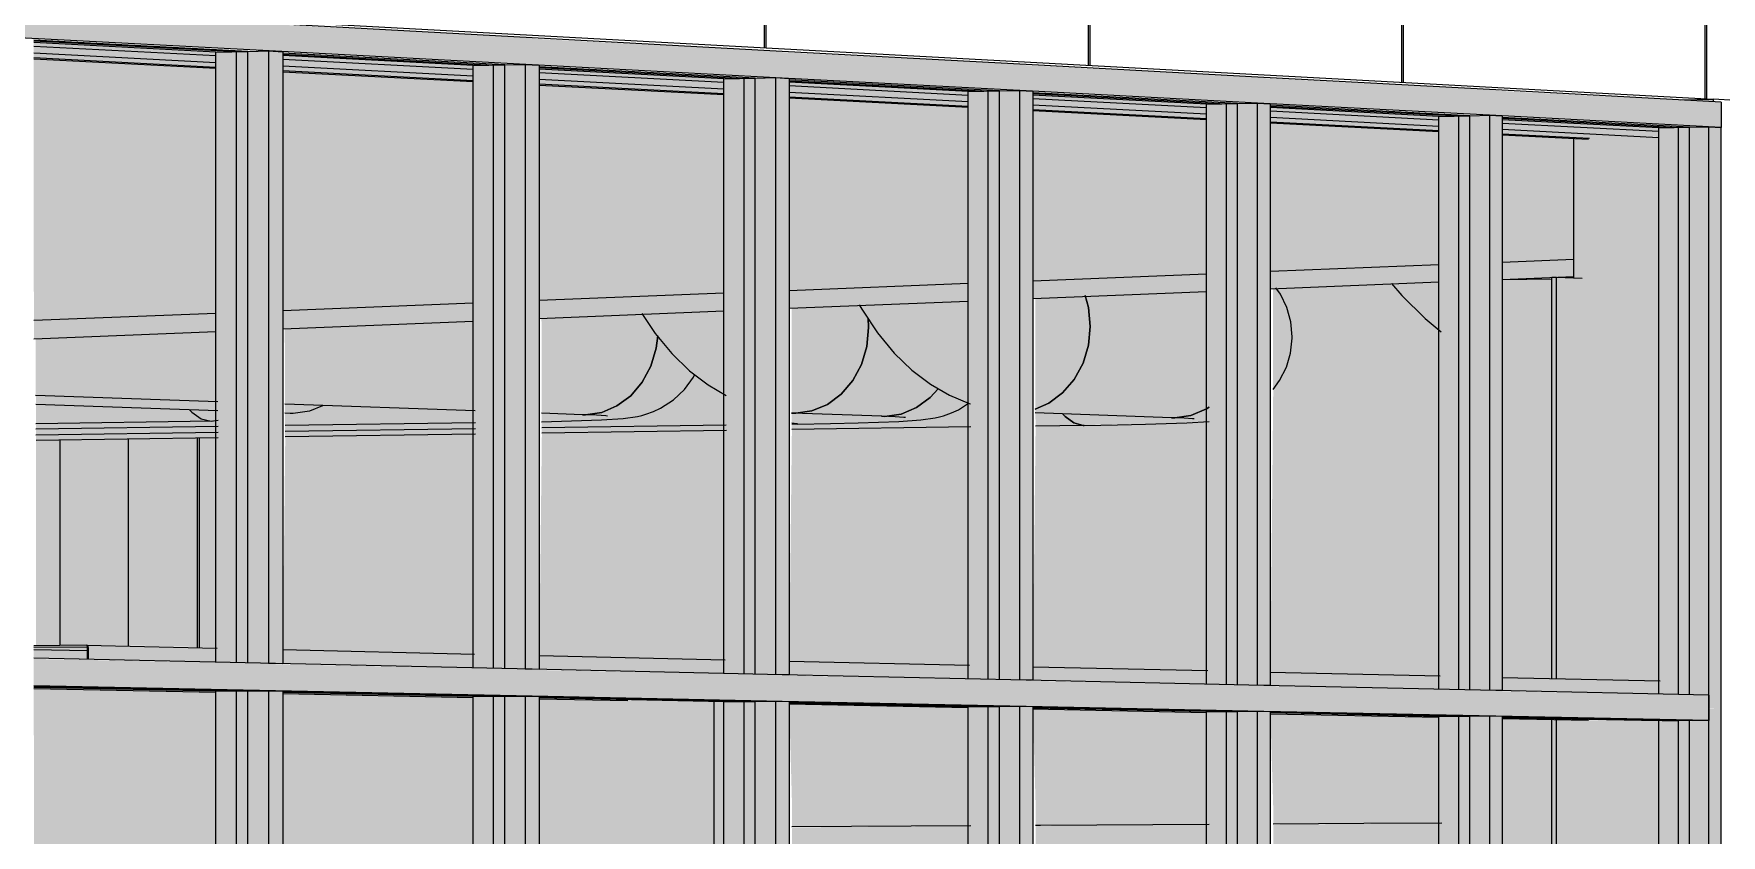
# Model space of a CAD drawing. Header units: inches. Extents: x 30681 to 92461, y -36095 to 66.
# Drawn here: x 92446.636 to 92446.7011, y 66.0103 to 66.0412 of the extents above; entities that cross this region are included whole.
import ezdxf

# ---------------------------------------------------------------- set-up
doc = ezdxf.new("R2010")
doc.units = ezdxf.units.IN
doc.header["$MEASUREMENT"] = 0
for name, color, linetype, lineweight in [('A-GLAZ-CURT', 52, 'Continuous', 9), ('A-GLAZ-CWMG', 51, 'Continuous', 9), ('A-WALL-PATT', 111, 'Continuous', 13), ('I-WALL', 2, 'Continuous', 13), ('L-SITE-WALL', 31, 'Continuous', 13), ('M-HVAC-DUCT', 70, 'Continuous', 9), ('S-BEAM', 12, 'Continuous', 9), ('S-COLS', 52, 'Continuous', 9)]:
    doc.layers.add(name, color=color, linetype=linetype, lineweight=lineweight)

# ---------------------------------------------------------------- blocks, each defined once
blk = doc.blocks.new('FP_39-Looking North East Copy 1')
at = {"layer": 'A-WALL-PATT', "lineweight": 9}
for p, q in [((31213.87504, 66.040689), (31213.87504, 66.065411)), ((31213.875105, 66.040685), (31213.875105, 66.065405)), ((31213.887552, 66.04001), (31213.887552, 66.064319)), ((31213.887616, 66.040006), (31213.887616, 66.064314)), ((31213.899654, 66.039353), (31213.899654, 66.063263)), ((31213.899716, 66.039349), (31213.899716, 66.063258)), ((31213.911366, 66.038717), (31213.911366, 66.062241)), ((31213.911425, 66.038714), (31213.911425, 66.062236)), ((31213.922704, 66.038102), (31213.911664, 66.038701))]:
    blk.add_line(p, q, dxfattribs=at)
blk = doc.blocks.new('FP_62-Looking North East Copy 1')
at = {"layer": 'A-WALL-PATT', "lineweight": 9}
for p, q in [((31213.850488, 66.017609), (31213.850488, 66.025581)), ((31213.853142, 66.017549), (31213.853142, 66.025619)), ((31213.847841, 66.017634), (31213.847841, 66.025543))]:
    blk.add_line(p, q, dxfattribs=at)

msp = doc.modelspace()

# ---------------------------------------------------------------- hatches: boundary and pattern name
at = {"layer": 'A-GLAZ-CURT', "transparency": 33554458}
for points in [[(92446.644246, 66.016933), (92446.644246, 66.040552), (92446.635978, 66.040987), (92446.635978, 66.040893), (92446.643008, 66.040524), (92446.643008, 66.01696)], [(92446.654168, 66.016714), (92446.654168, 66.040029), (92446.64559, 66.040481), (92446.645591, 66.040388), (92446.652939, 66.040002), (92446.652939, 66.016742), (92446.653785, 66.016723)], [(92446.663837, 66.016502), (92446.663837, 66.03952), (92446.655492, 66.039959), (92446.655493, 66.039867), (92446.662617, 66.039493), (92446.662617, 66.016529)], [(92446.673263, 66.016294), (92446.673263, 66.039023), (92446.665141, 66.039451), (92446.665142, 66.03936), (92446.672052, 66.038997), (92446.672052, 66.016321)], [(92446.682455, 66.016092), (92446.682455, 66.038539), (92446.674549, 66.038955), (92446.67455, 66.038866), (92446.681253, 66.038513), (92446.681253, 66.016119)], [(92446.691422, 66.015895), (92446.691422, 66.038066), (92446.683722, 66.038472), (92446.683724, 66.038383), (92446.690229, 66.038041), (92446.690229, 66.015921)], [(92446.690229, 66.015921), (92446.690341, 66.029745), (92446.689352, 66.030636), (92446.688753, 66.031261), (92446.688475, 66.031601), (92446.690233, 66.031647), (92446.690229, 66.038041), (92446.683724, 66.038383), (92446.683728, 66.031383), (92446.683954, 66.031419), (92446.684059, 66.031262), (92446.684346, 66.030694), (92446.68452, 66.030091), (92446.684565, 66.029545), (92446.684491, 66.028861), (92446.684293, 66.028239), (92446.684016, 66.027725), (92446.683836, 66.027508), (92446.683724, 66.016064), (92446.688774, 66.015953)], [(92446.699902, 66.015708), (92446.699902, 66.037619), (92446.692671, 66.038), (92446.692672, 66.037913), (92446.698718, 66.037595), (92446.698718, 66.015734), (92446.699201, 66.015724)], [(92446.698719, 66.016241), (92446.698719, 66.037215), (92446.69585, 66.037365), (92446.696044, 66.037185), (92446.696013, 66.037143), (92446.695446, 66.037173), (92446.695446, 66.031792), (92446.695767, 66.031777), (92446.695767, 66.016308), (92446.697695, 66.016264)], [(92446.695767, 66.016308), (92446.695767, 66.031777), (92446.694591, 66.031818), (92446.694591, 66.031761), (92446.69268, 66.031728), (92446.69268, 66.016379), (92446.695445, 66.016316)], [(92446.69276, 66.031749), (92446.694675, 66.031794), (92446.694675, 66.03184), (92446.695377, 66.03182), (92446.695529, 66.031843), (92446.695529, 66.03188), (92446.69276, 66.031768)], [(92446.665247, 66.025948), (92446.672158, 66.026048), (92446.672147, 66.030938), (92446.665236, 66.03066), (92446.665247, 66.025951)], [(92446.674657, 66.026083), (92446.679842, 66.026187), (92446.681152, 66.02626), (92446.681359, 66.026298), (92446.681356, 66.031312), (92446.674646, 66.03104), (92446.674657, 66.026084)], [(92446.645685, 66.025667), (92446.653038, 66.025778), (92446.653025, 66.030166), (92446.64567, 66.029868), (92446.645685, 66.025674)], [(92446.655593, 66.02581), (92446.66272, 66.025915), (92446.66269, 66.030557), (92446.655582, 66.030255), (92446.655593, 66.025814)], [(92446.636065, 66.025529), (92446.6431, 66.025638), (92446.643085, 66.029763), (92446.636048, 66.029469), (92446.636065, 66.025538)], [(92446.643102, 66.01753), (92446.643102, 66.025631), (92446.642372, 66.02562), (92446.642377, 66.017547), (92446.643021, 66.017532)], [(92446.635978, 65.965822), (92446.644246, 65.966185), (92446.644246, 66.015851), (92446.635978, 66.015996), (92446.635978, 66.015984), (92446.643008, 66.01584), (92446.643008, 65.966208), (92446.635978, 65.9659)], [(92446.643021, 65.966385), (92446.64301, 66.01584), (92446.63598, 66.015985), (92446.635994, 65.966517), (92446.636313, 65.966511)], [(92446.64559, 65.966244), (92446.654168, 65.966621), (92446.654168, 66.015647), (92446.645591, 66.015798), (92446.645591, 66.015787), (92446.652939, 66.015636), (92446.652939, 65.966644), (92446.645591, 65.966322)], [(92446.645918, 65.96633), (92446.652946, 65.966653), (92446.652941, 66.015636), (92446.645593, 66.015787), (92446.645602, 65.966336)], [(92446.655492, 65.966679), (92446.663837, 65.967046), (92446.663837, 66.015447), (92446.655492, 66.015595), (92446.655493, 66.015583), (92446.662617, 66.015437), (92446.662617, 65.967068), (92446.655493, 65.966756)], [(92446.655498, 65.966753), (92446.662254, 65.967052), (92446.662254, 66.015444), (92446.655495, 66.015584), (92446.655498, 65.967042)], [(92446.662254, 65.967052), (92446.662617, 65.967079), (92446.662617, 66.015437), (92446.662254, 66.015431), (92446.662254, 65.96708)]]:
    msp.add_hatch(color=256, dxfattribs=at).paths.add_polyline_path(points, flags=0)
h = msp.add_hatch(color=256, dxfattribs=at)
h.paths.add_polyline_path([(92446.638006, 66.017619), (92446.63808, 66.01757), (92446.63808, 66.01756), (92446.638006, 66.017561), (92446.638006, 66.017607)], flags=0)
h.paths.add_polyline_path([(92446.643008, 66.01696), (92446.643008, 66.017506), (92446.638006, 66.017619), (92446.63598, 66.017599), (92446.63598, 66.017115), (92446.642279, 66.016976)], flags=0)
h.paths.add_polyline_path([(92446.635981, 66.029446), (92446.643011, 66.029731), (92446.643008, 66.040524), (92446.635978, 66.040893), (92446.635981, 66.029457)], flags=0)
h = msp.add_hatch(color=256, dxfattribs=at)
h.paths.add_polyline_path([(92446.652939, 66.016742), (92446.653041, 66.025774), (92446.645689, 66.025669), (92446.645591, 66.016903), (92446.648494, 66.016839)], flags=0)
h.paths.add_polyline_path([(92446.645594, 66.029836), (92446.652942, 66.030134), (92446.652939, 66.040002), (92446.645591, 66.040388), (92446.645594, 66.030049)], flags=0)
h = msp.add_hatch(color=256, dxfattribs=at)
h.paths.add_polyline_path([(92446.662617, 66.016529), (92446.662725, 66.025913), (92446.655597, 66.025811), (92446.655493, 66.016685), (92446.662531, 66.01653)], flags=0)
h.paths.add_polyline_path([(92446.655496, 66.030237), (92446.66262, 66.030531), (92446.662617, 66.039493), (92446.655493, 66.039867), (92446.655496, 66.030392)], flags=0)
h = msp.add_hatch(color=256, dxfattribs=at)
h.paths.add_polyline_path([(92446.672052, 66.016321), (92446.672163, 66.026049), (92446.665251, 66.025949), (92446.665143, 66.016473), (92446.671277, 66.016338)], flags=0)
h.paths.add_polyline_path([(92446.665146, 66.030629), (92446.672056, 66.030909), (92446.672052, 66.038997), (92446.665143, 66.03936), (92446.665146, 66.031151)], flags=0)
h = msp.add_hatch(color=256, dxfattribs=at)
h.paths.add_polyline_path([(92446.681253, 66.016119), (92446.681334, 66.026284), (92446.680669, 66.026225), (92446.679435, 66.026174), (92446.675763, 66.0261), (92446.674661, 66.026085), (92446.67455, 66.016266), (92446.680025, 66.016146)], flags=0)
h.paths.add_polyline_path([(92446.674554, 66.031011), (92446.681257, 66.031283), (92446.681253, 66.038513), (92446.67455, 66.038866), (92446.674554, 66.031228)], flags=0)
h = msp.add_hatch(color=256, dxfattribs=at)
h.paths.add_polyline_path([(92446.698718, 66.015734), (92446.698718, 66.016241), (92446.692673, 66.016365), (92446.692673, 66.015867), (92446.697524, 66.015761)], flags=0)
h.paths.add_polyline_path([(92446.692677, 66.031746), (92446.695446, 66.031858), (92446.695447, 66.037173), (92446.696013, 66.037143), (92446.696044, 66.037185), (92446.69585, 66.037365), (92446.698718, 66.037247), (92446.698718, 66.037595), (92446.692673, 66.037913), (92446.692677, 66.032413)], flags=0)
h = msp.add_hatch(color=256, dxfattribs=at)
h.paths.add_polyline_path([(92446.68383, 66.027506), (92446.684043, 66.027786), (92446.684325, 66.028309), (92446.684513, 66.028959), (92446.684559, 66.029543), (92446.684506, 66.030116), (92446.684325, 66.030741), (92446.683947, 66.031417), (92446.683829, 66.031412), (92446.683829, 66.027521)], flags=0)
h.paths.add_polyline_path([(92446.690319, 66.029739), (92446.690317, 66.03167), (92446.688452, 66.031595), (92446.688864, 66.031101), (92446.689676, 66.030306)], flags=0)
h = msp.add_hatch(color=256, dxfattribs=at)
h.paths.add_polyline_path([(92446.642372, 66.017547), (92446.642372, 66.02562), (92446.636066, 66.02553), (92446.636066, 66.017625), (92446.638663, 66.017632), (92446.642137, 66.017552)], flags=0)
h.paths.add_polyline_path([(92446.638172, 66.017585), (92446.638138, 66.017632), (92446.638096, 66.017632), (92446.638096, 66.017586), (92446.638169, 66.017585)], flags=0)
at = {"layer": 'A-GLAZ-CURT', "transparency": 33554593}
for points in [[(92446.665141, 65.967103), (92446.673263, 65.96746), (92446.673263, 66.015253), (92446.665142, 66.015396), (92446.665142, 66.015385), (92446.672052, 66.015211), (92446.672052, 66.010632), (92446.665251, 66.010584), (92446.665252, 66.009803), (92446.67153, 66.009837), (92446.671549, 65.976093), (92446.665393, 65.975868), (92446.665393, 65.975114), (92446.672183, 65.97534), (92446.672164, 65.974809), (92446.665252, 65.9749), (92446.665251, 65.974077), (92446.672163, 65.973978), (92446.672052, 65.967481), (92446.665142, 65.967179)], [(92446.665251, 66.010603), (92446.672163, 66.010644), (92446.672055, 66.015244), (92446.665145, 66.015386), (92446.665251, 66.011631)], [(92446.674661, 66.010659), (92446.681366, 66.010698), (92446.681256, 66.015054), (92446.674553, 66.01516), (92446.674661, 66.011484)], [(92446.683836, 66.010712), (92446.690341, 66.010751), (92446.690232, 66.01487), (92446.683727, 66.014972), (92446.683836, 66.011341)], [(92446.692671, 65.968312), (92446.699902, 65.968638), (92446.699902, 66.014705), (92446.692672, 66.01483), (92446.692672, 66.014819), (92446.698718, 66.014664), (92446.698718, 65.96865), (92446.692672, 65.968385)], [(92446.69268, 65.968383), (92446.695767, 65.96852), (92446.695764, 65.977532), (92446.695644, 65.978479), (92446.695767, 65.978479), (92446.695767, 66.014726), (92446.69268, 66.014789), (92446.69268, 65.968638)], [(92446.696013, 66.01472), (92446.696036, 66.014751), (92446.695024, 66.014741)], [(92446.695767, 65.96852), (92446.698719, 65.968671), (92446.698719, 66.014695), (92446.695767, 66.014726), (92446.695767, 65.978479), (92446.695644, 65.978479), (92446.695767, 65.977458), (92446.695767, 65.968638)]]:
    msp.add_hatch(color=256, dxfattribs=at).paths.add_polyline_path(points, flags=0)
h = msp.add_hatch(color=256, dxfattribs=at)
h.paths.add_polyline_path([(92446.674549, 65.967516), (92446.682455, 65.967864), (92446.682455, 66.015064), (92446.674549, 66.015203), (92446.67455, 66.015192), (92446.681253, 66.015023), (92446.681253, 66.010687), (92446.674661, 66.010639), (92446.674661, 65.973942), (92446.681366, 65.973846), (92446.681253, 65.967885), (92446.67455, 65.967591)], flags=0)
h.paths.add_polyline_path([(92446.681253, 65.974682), (92446.675544, 65.974736), (92446.675544, 66.009869), (92446.681253, 66.00989), (92446.681253, 65.976355)], flags=0)
h = msp.add_hatch(color=256, dxfattribs=at)
h.paths.add_polyline_path([(92446.683722, 65.967919), (92446.691422, 65.968258), (92446.691422, 66.014879), (92446.683723, 66.015014), (92446.683724, 66.015003), (92446.690229, 66.014839), (92446.690229, 66.01074), (92446.683836, 66.010693), (92446.683837, 66.009914), (92446.686983, 66.009931), (92446.686983, 65.974577), (92446.683836, 65.974604), (92446.683836, 65.97381), (92446.690341, 65.973717), (92446.690229, 65.968278), (92446.683724, 65.967993)], flags=0)
h.paths.add_polyline_path([(92446.690229, 65.974555), (92446.688022, 65.974563), (92446.688022, 66.009936), (92446.690229, 66.009939), (92446.690229, 65.976357)], flags=0)
at = {"layer": 'A-GLAZ-CWMG'}
for points in [[(92446.645312, 66.040555), (92446.645312, 66.041612), (92446.635408, 66.04213), (92446.635408, 66.041078), (92446.645232, 66.040559)], [(92446.655221, 66.040032), (92446.655221, 66.041075), (92446.645312, 66.041592), (92446.645312, 66.040555), (92446.654951, 66.040046)], [(92446.645035, 66.016915), (92446.645035, 66.04057), (92446.644246, 66.040552), (92446.644246, 66.016933), (92446.644801, 66.01692)], [(92446.64559, 66.016903), (92446.64559, 66.04054), (92446.645035, 66.040555), (92446.645039, 66.016915)], [(92446.664877, 66.039523), (92446.664876, 66.040553), (92446.655221, 66.041043), (92446.655221, 66.040032), (92446.664614, 66.039537)], [(92446.654951, 66.016697), (92446.654951, 66.040046), (92446.654168, 66.040029), (92446.654168, 66.016714), (92446.654708, 66.016702)], [(92446.655491, 66.016685), (92446.655491, 66.040018), (92446.654951, 66.040032), (92446.654951, 66.016697), (92446.655281, 66.01669)], [(92446.674291, 66.039026), (92446.674291, 66.040043), (92446.664877, 66.040521), (92446.664877, 66.039523), (92446.674034, 66.039039)], [(92446.683471, 66.038542), (92446.683471, 66.039546), (92446.674291, 66.040019), (92446.674291, 66.039026), (92446.68322, 66.038555)], [(92446.664614, 66.016484), (92446.664614, 66.039537), (92446.663837, 66.03952), (92446.663837, 66.016502), (92446.664364, 66.01649)], [(92446.665141, 66.016473), (92446.665141, 66.039509), (92446.664614, 66.039523), (92446.664614, 66.016484)], [(92446.692426, 66.038069), (92446.692426, 66.039061), (92446.683471, 66.039521), (92446.683471, 66.038542), (92446.692181, 66.038082)], [(92446.674034, 66.016277), (92446.674034, 66.039039), (92446.673263, 66.039023), (92446.673263, 66.016294), (92446.673776, 66.016283)], [(92446.674548, 66.016266), (92446.674548, 66.039012), (92446.674034, 66.039026), (92446.674034, 66.016277)], [(92446.701134, 66.03761), (92446.701134, 66.03859), (92446.692426, 66.039035), (92446.692426, 66.038069), (92446.700816, 66.037626)], [(92446.68322, 66.016075), (92446.68322, 66.038555), (92446.682455, 66.038539), (92446.682455, 66.016092), (92446.682956, 66.016081)], [(92446.683721, 66.016064), (92446.683721, 66.038528), (92446.68322, 66.038541), (92446.68322, 66.016075)], [(92446.692181, 66.015878), (92446.692181, 66.038082), (92446.691422, 66.038066), (92446.691422, 66.015895), (92446.69191, 66.015884)], [(92446.69267, 66.015867), (92446.69267, 66.038056), (92446.692181, 66.038069), (92446.692181, 66.015878)], [(92446.700657, 66.015691), (92446.700657, 66.037635), (92446.699902, 66.037609), (92446.699902, 66.015708), (92446.69994, 66.015707)], [(92446.701134, 66.015191), (92446.701134, 66.03761), (92446.700657, 66.037609), (92446.700657, 66.015201), (92446.700816, 66.015198)], [(92446.645312, 66.015852), (92446.645312, 66.016909), (92446.635977, 66.017089), (92446.635977, 66.016045), (92446.645039, 66.015858)], [(92446.655221, 66.015648), (92446.655221, 66.016691), (92446.645312, 66.016884), (92446.645312, 66.015852), (92446.654951, 66.015653)], [(92446.664877, 66.015449), (92446.664877, 66.016479), (92446.655221, 66.016666), (92446.655221, 66.015648), (92446.664614, 66.015454)], [(92446.674291, 66.015254), (92446.674291, 66.016271), (92446.664877, 66.016454), (92446.664877, 66.015449), (92446.674034, 66.01526)], [(92446.645035, 65.96617), (92446.645035, 66.015856), (92446.644246, 66.015851), (92446.644246, 65.966185), (92446.644801, 65.966174)], [(92446.645035, 65.96617), (92446.64559, 65.966209), (92446.64559, 66.015846), (92446.645035, 66.015834), (92446.645035, 65.966209)], [(92446.683471, 66.015065), (92446.683471, 66.016069), (92446.674291, 66.016247), (92446.674291, 66.015254), (92446.68322, 66.01507)], [(92446.692426, 66.01488), (92446.692426, 66.015872), (92446.683471, 66.016046), (92446.683471, 66.015065), (92446.692181, 66.014885)], [(92446.700657, 66.014711), (92446.700657, 66.015691), (92446.692426, 66.015849), (92446.692426, 66.01488), (92446.699939, 66.014725)], [(92446.654951, 65.966606), (92446.654951, 66.015651), (92446.654168, 66.015647), (92446.654168, 65.966621), (92446.654708, 65.966611)], [(92446.654951, 65.966606), (92446.655491, 65.966645), (92446.655491, 66.015642), (92446.654951, 66.01563), (92446.654951, 65.966645)], [(92446.664614, 65.967031), (92446.664614, 66.015452), (92446.663837, 66.015447), (92446.663837, 65.967046), (92446.664364, 65.967036)], [(92446.664614, 65.967031), (92446.665141, 65.967069), (92446.665141, 66.015443), (92446.664614, 66.015431), (92446.664614, 65.967069)], [(92446.674034, 65.967446), (92446.674034, 66.015258), (92446.673263, 66.015253), (92446.673263, 65.96746), (92446.673776, 65.967451)], [(92446.674034, 65.967446), (92446.674548, 65.967482), (92446.674548, 66.015249), (92446.674034, 66.015237), (92446.674034, 65.967482)], [(92446.700657, 65.968617), (92446.701134, 65.968638), (92446.701134, 66.015191), (92446.700657, 66.015185), (92446.700657, 65.972241)], [(92446.68322, 65.96785), (92446.68322, 66.015068), (92446.682455, 66.015064), (92446.682455, 65.967864), (92446.682956, 65.967855)], [(92446.68322, 65.96785), (92446.683721, 65.967886), (92446.683721, 66.01506), (92446.68322, 66.015048), (92446.68322, 65.967886)], [(92446.692181, 65.968244), (92446.692181, 66.014883), (92446.691422, 66.014879), (92446.691422, 65.968258), (92446.69191, 65.968249)], [(92446.692181, 65.968244), (92446.69267, 65.968279), (92446.69267, 66.014875), (92446.692181, 66.014863), (92446.692181, 65.968279)], [(92446.700657, 65.968617), (92446.700657, 66.014711), (92446.699902, 66.014682), (92446.699902, 65.96863), (92446.69994, 65.96863)]]:
    msp.add_hatch(color=256, dxfattribs=at).paths.add_polyline_path(points, flags=0)
at = {"layer": 'L-SITE-WALL'}
msp.add_hatch(color=256, dxfattribs=at).paths.add_polyline_path([(92446.700817, 66.038607), (92446.700817, 66.038701), (92446.699573, 66.038675)], flags=0)

# ---------------------------------------------------------------- linework, layer by layer
at = {"layer": 'A-GLAZ-CURT'}
for p, q in [((92446.644246, 66.040552), (92446.635978, 66.040987)), ((92446.635978, 66.040953), (92446.643796, 66.040542)), ((92446.644246, 66.040552), (92446.643796, 66.040542)), ((92446.644246, 66.016933), (92446.644246, 66.040552)), ((92446.643796, 66.040542), (92446.643796, 66.016943)), ((92446.654168, 66.040029), (92446.64559, 66.040481)), ((92446.64559, 66.040447), (92446.653721, 66.040019)), ((92446.654168, 66.040029), (92446.653721, 66.040019)), ((92446.653721, 66.040019), (92446.653721, 66.016724)), ((92446.654168, 66.016714), (92446.654168, 66.040029)), ((92446.663837, 66.03952), (92446.655492, 66.039959)), ((92446.655492, 66.039926), (92446.663393, 66.03951)), ((92446.663837, 66.03952), (92446.663393, 66.03951)), ((92446.663393, 66.03951), (92446.663393, 66.016511)), ((92446.663837, 66.016502), (92446.663837, 66.03952)), ((92446.673263, 66.039023), (92446.665141, 66.039451)), ((92446.665142, 66.039418), (92446.672822, 66.039013)), ((92446.673263, 66.039023), (92446.672822, 66.039013)), ((92446.672822, 66.039013), (92446.672822, 66.016304)), ((92446.673263, 66.016294), (92446.673263, 66.039023)), ((92446.682455, 66.038539), (92446.674549, 66.038955)), ((92446.674549, 66.038923), (92446.682018, 66.038529)), ((92446.682455, 66.038539), (92446.682018, 66.038529)), ((92446.682018, 66.038529), (92446.682018, 66.016102)), ((92446.682455, 66.016092), (92446.682455, 66.038539)), ((92446.691422, 66.038066), (92446.683722, 66.038472)), ((92446.683723, 66.03844), (92446.690988, 66.038057)), ((92446.691422, 66.038066), (92446.690988, 66.038057)), ((92446.690988, 66.038057), (92446.690988, 66.015904)), ((92446.691422, 66.015895), (92446.691422, 66.038066)), ((92446.699902, 66.037619), (92446.692671, 66.038)), ((92446.692672, 66.037968), (92446.699471, 66.037611)), ((92446.699902, 66.037619), (92446.699471, 66.037611)), ((92446.699471, 66.037611), (92446.699471, 66.015718)), ((92446.699902, 66.015708), (92446.699902, 66.037619)), ((92446.644246, 66.015851), (92446.635978, 66.016021)), ((92446.635978, 66.016008), (92446.643796, 66.015847)), ((92446.644246, 66.015851), (92446.643796, 66.015847)), ((92446.643796, 66.015847), (92446.643796, 65.966193)), ((92446.644246, 65.966185), (92446.644246, 66.015851)), ((92446.654168, 66.015647), (92446.64559, 66.015823)), ((92446.64559, 66.01581), (92446.653721, 66.015643)), ((92446.654168, 66.015647), (92446.653721, 66.015643)), ((92446.653721, 66.015643), (92446.653721, 65.966629)), ((92446.654168, 65.966621), (92446.654168, 66.015647)), ((92446.663837, 66.015447), (92446.655492, 66.015619)), ((92446.655492, 66.015606), (92446.663393, 66.015444)), ((92446.663837, 66.015447), (92446.663393, 66.015444)), ((92446.663393, 66.015444), (92446.663393, 65.967054)), ((92446.663837, 65.967046), (92446.663837, 66.015447)), ((92446.673263, 66.015253), (92446.665141, 66.015421)), ((92446.665142, 66.015408), (92446.672822, 66.01525)), ((92446.673263, 66.015253), (92446.672822, 66.01525)), ((92446.672822, 66.01525), (92446.672822, 65.967468)), ((92446.673263, 65.96746), (92446.673263, 66.015253)), ((92446.682455, 66.015064), (92446.674549, 66.015227)), ((92446.674549, 66.015214), (92446.682018, 66.01506)), ((92446.682455, 66.015064), (92446.682018, 66.01506)), ((92446.682018, 66.01506), (92446.682018, 65.967871)), ((92446.682455, 65.967864), (92446.682455, 66.015064)), ((92446.691422, 66.014879), (92446.683722, 66.015038)), ((92446.683723, 66.015025), (92446.690988, 66.014876)), ((92446.691422, 66.014879), (92446.690988, 66.014876)), ((92446.690988, 66.014876), (92446.690988, 65.968265)), ((92446.691422, 65.968258), (92446.691422, 66.014879)), ((92446.699902, 66.014705), (92446.692671, 66.014854)), ((92446.692672, 66.014841), (92446.699471, 66.014701)), ((92446.699902, 66.014705), (92446.699471, 66.014701)), ((92446.699471, 66.014701), (92446.699471, 65.968637)), ((92446.699902, 65.96863), (92446.699902, 66.014705))]:
    msp.add_line(p, q, dxfattribs=at)
at = {"layer": 'A-GLAZ-CWMG'}
for p, q in [((92446.655221, 66.041075), (92446.645312, 66.041612)), ((92446.645312, 66.040555), (92446.635408, 66.041078)), ((92446.643008, 66.040524), (92446.635978, 66.040893)), ((92446.643008, 66.040524), (92446.644246, 66.040552)), ((92446.644246, 66.040552), (92446.645035, 66.04057)), ((92446.645035, 66.04057), (92446.64559, 66.04054)), ((92446.645035, 66.04057), (92446.645035, 66.016915)), ((92446.655221, 66.040032), (92446.645312, 66.040555)), ((92446.664877, 66.040553), (92446.655221, 66.041075)), ((92446.674291, 66.040043), (92446.664877, 66.040553)), ((92446.643008, 66.01696), (92446.643008, 66.040524)), ((92446.64559, 66.04054), (92446.64559, 66.016903)), ((92446.652939, 66.040002), (92446.645591, 66.040388)), ((92446.652939, 66.040002), (92446.654168, 66.040029)), ((92446.652939, 66.016742), (92446.652939, 66.040002)), ((92446.654168, 66.040029), (92446.654951, 66.040046)), ((92446.654951, 66.040046), (92446.655491, 66.040018)), ((92446.654951, 66.040046), (92446.654951, 66.016697)), ((92446.664877, 66.039523), (92446.655221, 66.040032)), ((92446.655491, 66.040018), (92446.655491, 66.016685)), ((92446.683471, 66.039546), (92446.674291, 66.040043)), ((92446.662617, 66.039493), (92446.655493, 66.039867)), ((92446.662617, 66.039493), (92446.663837, 66.03952)), ((92446.662617, 66.016529), (92446.662617, 66.039493)), ((92446.663837, 66.03952), (92446.664614, 66.039537)), ((92446.664614, 66.039537), (92446.665141, 66.039509)), ((92446.664614, 66.039537), (92446.664614, 66.016484)), ((92446.674291, 66.039026), (92446.664877, 66.039523)), ((92446.665141, 66.039509), (92446.665141, 66.016473)), ((92446.672052, 66.038997), (92446.665142, 66.03936)), ((92446.692426, 66.039061), (92446.683471, 66.039546)), ((92446.672052, 66.038997), (92446.673263, 66.039023)), ((92446.672052, 66.016321), (92446.672052, 66.038997)), ((92446.673263, 66.039023), (92446.674034, 66.039039)), ((92446.674034, 66.039039), (92446.674548, 66.039012)), ((92446.674034, 66.039039), (92446.674034, 66.016277)), ((92446.683471, 66.038542), (92446.674291, 66.039026)), ((92446.674548, 66.039012), (92446.674548, 66.016266)), ((92446.681253, 66.038513), (92446.67455, 66.038866)), ((92446.701134, 66.03859), (92446.692426, 66.039061)), ((92446.681253, 66.038513), (92446.682455, 66.038539)), ((92446.681253, 66.016119), (92446.681253, 66.038513)), ((92446.682455, 66.038539), (92446.68322, 66.038555)), ((92446.68322, 66.038555), (92446.683721, 66.038528)), ((92446.68322, 66.038555), (92446.68322, 66.016075)), ((92446.692426, 66.038069), (92446.683471, 66.038542)), ((92446.683721, 66.038528), (92446.683721, 66.016064)), ((92446.690229, 66.038041), (92446.683724, 66.038383)), ((92446.690229, 66.038041), (92446.691422, 66.038066)), ((92446.690229, 66.015921), (92446.690229, 66.038041)), ((92446.691422, 66.038066), (92446.692181, 66.038082)), ((92446.692181, 66.038082), (92446.69267, 66.038056)), ((92446.692181, 66.038082), (92446.692181, 66.015878)), ((92446.701134, 66.03761), (92446.692426, 66.038069)), ((92446.69267, 66.038056), (92446.69267, 66.015867)), ((92446.701134, 66.03859), (92446.701134, 66.03761)), ((92446.698718, 66.037595), (92446.692672, 66.037913)), ((92446.698718, 66.037595), (92446.699902, 66.037619)), ((92446.698718, 66.015734), (92446.698718, 66.037595)), ((92446.699902, 66.037619), (92446.700657, 66.037635)), ((92446.700657, 66.037635), (92446.701134, 66.03761)), ((92446.700657, 66.015201), (92446.700657, 66.037635)), ((92446.701134, 66.015191), (92446.701134, 66.03761)), ((92446.645312, 66.016909), (92446.635977, 66.017114)), ((92446.64559, 66.016903), (92446.645035, 66.016915)), ((92446.655221, 66.016691), (92446.645312, 66.016909)), ((92446.655491, 66.016685), (92446.654951, 66.016697)), ((92446.664877, 66.016479), (92446.655221, 66.016691)), ((92446.665141, 66.016473), (92446.664614, 66.016484)), ((92446.674291, 66.016271), (92446.664877, 66.016479)), ((92446.645312, 66.015852), (92446.635977, 66.016045)), ((92446.643008, 66.01584), (92446.635978, 66.015984)), ((92446.643008, 66.01584), (92446.644246, 66.015851)), ((92446.643008, 65.966208), (92446.643008, 66.01584)), ((92446.644246, 66.015851), (92446.645035, 66.015858)), ((92446.645035, 66.015858), (92446.64559, 66.015846)), ((92446.645035, 66.015858), (92446.645035, 65.96617)), ((92446.655221, 66.015648), (92446.645312, 66.015852)), ((92446.64559, 66.015846), (92446.64559, 65.966194)), ((92446.652939, 66.015636), (92446.645591, 66.015787)), ((92446.674548, 66.016266), (92446.674034, 66.016277)), ((92446.683471, 66.016069), (92446.674291, 66.016271)), ((92446.683721, 66.016064), (92446.68322, 66.016075)), ((92446.692426, 66.015872), (92446.683471, 66.016069)), ((92446.69267, 66.015867), (92446.692181, 66.015878)), ((92446.700657, 66.015691), (92446.692426, 66.015872)), ((92446.652939, 66.015636), (92446.654168, 66.015647)), ((92446.652939, 65.966644), (92446.652939, 66.015636)), ((92446.654168, 66.015647), (92446.654951, 66.015653)), ((92446.654951, 66.015653), (92446.655491, 66.015642)), ((92446.654951, 66.015653), (92446.654951, 65.966606)), ((92446.664877, 66.015449), (92446.655221, 66.015648)), ((92446.655491, 66.015642), (92446.655491, 65.96663)), ((92446.662617, 66.015437), (92446.655493, 66.015583)), ((92446.662617, 66.015437), (92446.663837, 66.015447)), ((92446.662617, 65.967068), (92446.662617, 66.015437)), ((92446.663837, 66.015447), (92446.664614, 66.015454)), ((92446.664614, 66.015454), (92446.665141, 66.015443)), ((92446.664614, 66.015454), (92446.664614, 65.967031)), ((92446.674291, 66.015254), (92446.664877, 66.015449)), ((92446.665141, 66.015443), (92446.665141, 65.967055)), ((92446.672052, 66.015243), (92446.665142, 66.015385)), ((92446.672052, 66.015243), (92446.673263, 66.015253)), ((92446.672052, 65.967481), (92446.672052, 66.015243)), ((92446.673263, 66.015253), (92446.674034, 66.01526)), ((92446.674034, 66.01526), (92446.674548, 66.015249)), ((92446.674034, 66.01526), (92446.674034, 65.967446)), ((92446.683471, 66.015065), (92446.674291, 66.015254)), ((92446.674548, 66.015249), (92446.674548, 65.967469)), ((92446.681253, 66.015054), (92446.67455, 66.015192)), ((92446.700657, 66.015691), (92446.700657, 66.014711)), ((92446.700657, 65.968617), (92446.700657, 66.015201)), ((92446.701134, 65.968638), (92446.701134, 66.015191)), ((92446.681253, 66.015054), (92446.682455, 66.015064)), ((92446.681253, 65.967885), (92446.681253, 66.015054)), ((92446.682455, 66.015064), (92446.68322, 66.01507)), ((92446.68322, 66.01507), (92446.683721, 66.01506)), ((92446.68322, 66.01507), (92446.68322, 65.96785)), ((92446.692426, 66.01488), (92446.683471, 66.015065)), ((92446.683721, 66.01506), (92446.683721, 65.967872)), ((92446.690229, 66.01487), (92446.683724, 66.015003)), ((92446.690229, 66.01487), (92446.691422, 66.014879)), ((92446.690229, 65.968278), (92446.690229, 66.01487)), ((92446.691422, 66.014879), (92446.692181, 66.014885)), ((92446.692181, 66.014885), (92446.69267, 66.014875)), ((92446.692181, 66.014885), (92446.692181, 65.968244)), ((92446.700657, 66.014711), (92446.692426, 66.01488)), ((92446.69267, 66.014875), (92446.69267, 65.968266)), ((92446.698718, 66.014695), (92446.692672, 66.014819)), ((92446.699902, 66.014705), (92446.698718, 66.014695)), ((92446.698718, 65.96865), (92446.698718, 66.014695)), ((92446.700657, 66.014711), (92446.699902, 66.014705)), ((92446.672163, 66.010645), (92446.665251, 66.010605)), ((92446.674853, 66.010661), (92446.674661, 66.01066)), ((92446.681366, 66.010699), (92446.674853, 66.010661)), ((92446.68733, 66.010734), (92446.683836, 66.010714)), ((92446.690341, 66.010752), (92446.68733, 66.010734))]:
    msp.add_line(p, q, dxfattribs=at)
at = {"layer": 'I-WALL'}
msp.add_line((92446.662254, 65.967052), (92446.662254, 66.015444), dxfattribs=at)
at = {"layer": 'L-SITE-WALL'}
for p, q in [((92446.633978, 66.042328), (92446.700817, 66.038701)), ((92446.699573, 66.038675), (92446.700817, 66.038701)), ((92446.700817, 66.038701), (92446.700817, 66.038607)), ((92446.695446, 66.031792), (92446.695446, 66.037173)), ((92446.642372, 66.017547), (92446.642372, 66.02562))]:
    msp.add_line(p, q, dxfattribs=at)
at = {"layer": 'M-HVAC-DUCT'}
for p, q in [((92446.668213, 66.029883), (92446.668196, 66.030246)), ((92446.668196, 66.030246), (92446.668213, 66.029883)), ((92446.643086, 66.027013), (92446.636048, 66.027259)), ((92446.643089, 66.026669), (92446.636052, 66.026913)), ((92446.653027, 66.026664), (92446.645671, 66.026922)), ((92446.642866, 66.026273), (92446.636059, 66.026173)), ((92446.642823, 66.026274), (92446.643095, 66.026307)), ((92446.645882, 66.026573), (92446.645675, 66.02658)), ((92446.646, 66.026572), (92446.645881, 66.026573)), ((92446.657165, 66.026519), (92446.655583, 66.026575)), ((92446.657285, 66.026518), (92446.657164, 66.02652)), ((92446.657164, 66.02652), (92446.657285, 66.026518)), ((92446.665237, 66.026583), (92446.665399, 66.026579)), ((92446.665399, 66.026579), (92446.665237, 66.026583)), ((92446.665238, 66.026583), (92446.665276, 66.02658)), ((92446.668721, 66.026458), (92446.665276, 66.02658)), ((92446.668844, 66.026457), (92446.668716, 66.026459)), ((92446.668716, 66.026459), (92446.668844, 66.026457)), ((92446.679909, 66.026405), (92446.674648, 66.026594)), ((92446.680034, 66.026404), (92446.679909, 66.026406)), ((92446.679909, 66.026406), (92446.680034, 66.026404)), ((92446.643096, 66.026061), (92446.636061, 66.025959)), ((92446.643098, 66.025837), (92446.636063, 66.025736)), ((92446.6431, 66.025629), (92446.636065, 66.025528)), ((92446.653032, 66.026206), (92446.64568, 66.026099)), ((92446.653035, 66.025981), (92446.645683, 66.025875)), ((92446.653037, 66.025772), (92446.645685, 66.025666)), ((92446.662717, 66.026121), (92446.65559, 66.026018)), ((92446.66272, 66.025911), (92446.655593, 66.025809)), ((92446.665242, 66.026188), (92446.665425, 66.026162)), ((92446.665425, 66.026162), (92446.665242, 66.026188)), ((92446.665466, 66.026161), (92446.665244, 66.026158)), ((92446.672158, 66.026046), (92446.665246, 66.025947)), ((92446.665425, 66.026162), (92446.665467, 66.026162)), ((92446.665467, 66.026162), (92446.665425, 66.026162)), ((92446.676537, 66.026109), (92446.674656, 66.026082)), ((92446.676497, 66.02611), (92446.676538, 66.02611)), ((92446.676538, 66.02611), (92446.676497, 66.02611))]:
    msp.add_line(p, q, dxfattribs=at)
for points in [[(92446.688403, 66.031593, 0), (92446.688804, 66.031124, 0), (92446.689708, 66.030231, 0), (92446.690318, 66.029727, 0)], [(92446.676773, 66.029932, 0), (92446.676701, 66.030658, 0), (92446.676576, 66.031124, 0)], [(92446.676576, 66.031124, 0), (92446.676701, 66.030658, 0), (92446.676773, 66.029932, 0)], [(92446.684566, 66.029531, 0), (92446.684515, 66.030103, 0), (92446.684363, 66.030657, 0), (92446.684115, 66.031174, 0), (92446.68394, 66.031416, 0)], [(92446.659459, 66.030426, 0), (92446.65997, 66.029662, 0), (92446.660619, 66.028879, 0), (92446.661303, 66.028216, 0), (92446.662018, 66.02767, 0), (92446.66271, 66.027265, 0)], [(92446.667854, 66.030765, 0), (92446.667948, 66.03059, 0), (92446.668553, 66.029683, 0), (92446.6692, 66.028901, 0), (92446.669883, 66.028241, 0), (92446.670596, 66.027698, 0), (92446.671333, 66.027269, 0), (92446.672089, 66.02695, 0), (92446.672149, 66.026934, 0)], [(92446.660072, 66.029562, 0), (92446.66001, 66.029088, 0), (92446.659803, 66.028397, 0), (92446.65947, 66.027775, 0), (92446.659027, 66.027253, 0), (92446.658497, 66.026858, 0), (92446.657906, 66.026609, 0), (92446.657285, 66.026518, 0)], [(92446.657285, 66.026518, 0), (92446.657906, 66.026609, 0), (92446.658497, 66.026858, 0), (92446.659027, 66.027253, 0), (92446.65947, 66.027775, 0), (92446.659803, 66.028397, 0), (92446.66001, 66.029088, 0), (92446.660072, 66.029562, 0)], [(92446.665399, 66.026579, 0), (92446.666025, 66.02667, 0), (92446.666619, 66.02692, 0), (92446.667153, 66.027316, 0), (92446.667599, 66.027839, 0), (92446.667934, 66.028463, 0), (92446.668143, 66.029156, 0), (92446.668213, 66.029883, 0)], [(92446.668213, 66.029883, 0), (92446.668143, 66.029156, 0), (92446.667934, 66.028463, 0), (92446.667599, 66.027839, 0), (92446.667153, 66.027316, 0), (92446.666619, 66.02692, 0), (92446.666025, 66.02667, 0), (92446.665399, 66.026579, 0)], [(92446.67465, 66.026738, 0), (92446.675168, 66.026964, 0), (92446.675705, 66.027361, 0), (92446.676154, 66.027885, 0), (92446.676492, 66.02851, 0), (92446.676701, 66.029204, 0), (92446.676773, 66.029932, 0)], [(92446.676773, 66.029932, 0), (92446.676701, 66.029204, 0), (92446.676492, 66.02851, 0), (92446.676154, 66.027885, 0), (92446.675705, 66.027361, 0), (92446.675168, 66.026964, 0), (92446.67465, 66.026738, 0)], [(92446.683829, 66.027494, 0), (92446.684084, 66.027836, 0), (92446.684342, 66.028351, 0), (92446.684504, 66.028902, 0), (92446.684566, 66.029474, 0), (92446.684566, 66.029531, 0)], [(92446.655587, 66.026249, 0), (92446.656353, 66.026267, 0), (92446.657899, 66.026321, 0), (92446.658736, 66.026376, 0), (92446.659292, 66.026457, 0), (92446.659458, 66.026496, 0), (92446.659612, 66.02654, 0), (92446.659912, 66.026649, 0), (92446.660183, 66.026777, 0), (92446.660681, 66.0271, 0), (92446.661104, 66.027499, 0), (92446.661448, 66.027965, 0), (92446.661506, 66.028082, 0)], [(92446.670893, 66.027517, 0), (92446.670592, 66.027191, 0), (92446.67006, 66.026796, 0), (92446.669467, 66.026547, 0), (92446.668844, 66.026457, 0)], [(92446.668844, 66.026457, 0), (92446.669467, 66.026547, 0), (92446.67006, 66.026796, 0), (92446.670592, 66.027191, 0), (92446.670893, 66.027517, 0)], [(92446.647124, 66.026866, 0), (92446.646619, 66.026663, 0), (92446.646, 66.026572, 0)], [(92446.665466, 66.026161, 0), (92446.666745, 66.026183, 0), (92446.667813, 66.026207, 0), (92446.669381, 66.026261, 0), (92446.67023, 66.026316, 0), (92446.670788, 66.026396, 0), (92446.670956, 66.026435, 0), (92446.67111, 66.026479, 0), (92446.671411, 66.026587, 0), (92446.671682, 66.026714, 0), (92446.672069, 66.026964, 0)], [(92446.642006, 66.026699, 0), (92446.642086, 66.026618, 0), (92446.642445, 66.026367, 0), (92446.642823, 66.026274, 0)], [(92446.658133, 66.02647, 0), (92446.65806, 66.026476, 0), (92446.657703, 66.026497, 0), (92446.657165, 66.026519, 0)], [(92446.669643, 66.026411, 0), (92446.669572, 66.026416, 0), (92446.669232, 66.026437, 0), (92446.668721, 66.026458, 0)], [(92446.675708, 66.026547, 0), (92446.675798, 66.026452, 0), (92446.676139, 66.026203, 0), (92446.676497, 66.02611, 0)], [(92446.676497, 66.02611, 0), (92446.676139, 66.026203, 0), (92446.675798, 66.026452, 0), (92446.675708, 66.026547, 0)], [(92446.676537, 66.026109, 0), (92446.677828, 66.026131, 0), (92446.678908, 66.026155, 0), (92446.680498, 66.026209, 0), (92446.681358, 66.026264, 0)], [(92446.680788, 66.02636, 0), (92446.680718, 66.026365, 0), (92446.680394, 66.026385, 0), (92446.679909, 66.026405, 0)], [(92446.681362, 66.026806, 0), (92446.681256, 66.026742, 0), (92446.68066, 66.026494, 0), (92446.680034, 66.026404, 0)], [(92446.680034, 66.026404, 0), (92446.68066, 66.026494, 0), (92446.681256, 66.026742, 0), (92446.681362, 66.026806, 0)]]:
    msp.add_polyline3d(points, dxfattribs=at)
at = {"layer": 'S-BEAM'}
for p, q in [((92446.635978, 66.040756), (92446.643008, 66.040387)), ((92446.643008, 66.040114), (92446.635978, 66.040479)), ((92446.64301, 66.039932), (92446.63598, 66.040296)), ((92446.64301, 66.039885), (92446.63598, 66.040249)), ((92446.645591, 66.040252), (92446.652939, 66.039867)), ((92446.652939, 66.039597), (92446.645591, 66.039979)), ((92446.652941, 66.039417), (92446.645593, 66.039798)), ((92446.652941, 66.039372), (92446.645593, 66.039752)), ((92446.655493, 66.039733), (92446.662617, 66.03936)), ((92446.662617, 66.039093), (92446.655493, 66.039464)), ((92446.66262, 66.038916), (92446.655495, 66.039285)), ((92446.66262, 66.038871), (92446.655495, 66.039239)), ((92446.665143, 66.039228), (92446.672052, 66.038866)), ((92446.672052, 66.038602), (92446.665143, 66.038962)), ((92446.672055, 66.038427), (92446.665145, 66.038785)), ((92446.672055, 66.038383), (92446.665145, 66.03874)), ((92446.67455, 66.038735), (92446.681253, 66.038384)), ((92446.681253, 66.038124), (92446.67455, 66.038472)), ((92446.681256, 66.03795), (92446.674553, 66.038298)), ((92446.681256, 66.037906), (92446.674553, 66.038253)), ((92446.683724, 66.038254), (92446.690229, 66.037913)), ((92446.690229, 66.037656), (92446.683724, 66.037995)), ((92446.690232, 66.037486), (92446.683727, 66.037823)), ((92446.690232, 66.037442), (92446.683727, 66.037779)), ((92446.692673, 66.037785), (92446.698718, 66.037469)), ((92446.698718, 66.037215), (92446.692673, 66.037529)), ((92446.696044, 66.037185), (92446.692676, 66.037359)), ((92446.696013, 66.037143), (92446.692676, 66.037316)), ((92446.683728, 66.032058), (92446.690233, 66.032316)), ((92446.692677, 66.032413), (92446.695446, 66.032523)), ((92446.665146, 66.031322), (92446.672056, 66.031596)), ((92446.674554, 66.031695), (92446.681257, 66.03196)), ((92446.683728, 66.031383), (92446.690233, 66.031647)), ((92446.692677, 66.031746), (92446.695446, 66.031858)), ((92446.645594, 66.030547), (92446.652942, 66.030838)), ((92446.655496, 66.030939), (92446.66262, 66.031222)), ((92446.665146, 66.030629), (92446.672056, 66.030909)), ((92446.674554, 66.031011), (92446.681257, 66.031283)), ((92446.635981, 66.030166), (92446.643011, 66.030444)), ((92446.645594, 66.029836), (92446.652942, 66.030134)), ((92446.655496, 66.030237), (92446.66262, 66.030526)), ((92446.635981, 66.029446), (92446.643011, 66.029731)), ((92446.638006, 66.017619), (92446.63598, 66.017599)), ((92446.63598, 66.017541), (92446.638006, 66.017561)), ((92446.63598, 66.017455), (92446.638044, 66.017409)), ((92446.638008, 66.017619), (92446.643065, 66.017505)), ((92446.638041, 66.017522), (92446.638041, 66.017069)), ((92446.638091, 66.017068), (92446.638091, 66.017521)), ((92446.645591, 66.017447), (92446.652995, 66.017279)), ((92446.655493, 66.017222), (92446.662673, 66.017059)), ((92446.665142, 66.017003), (92446.672107, 66.016845)), ((92446.67455, 66.01679), (92446.681308, 66.016636)), ((92446.683723, 66.016581), (92446.690283, 66.016432)), ((92446.63598, 66.015951), (92446.64301, 66.015807)), ((92446.692672, 66.016378), (92446.698772, 66.01624)), ((92446.645593, 66.015754), (92446.652941, 66.015604)), ((92446.655495, 66.015551), (92446.658912, 66.015481)), ((92446.665145, 66.015353), (92446.672055, 66.015212)), ((92446.674553, 66.01516), (92446.681256, 66.015023)), ((92446.683727, 66.014972), (92446.690232, 66.014839)), ((92446.692676, 66.014789), (92446.696013, 66.01472))]:
    msp.add_line(p, q, dxfattribs=at)
for points in [[(92446.638091, 66.017521, 0), (92446.63808, 66.01757, 0), (92446.638049, 66.017607, 0), (92446.638006, 66.017619, 0)], [(92446.638006, 66.017561, 0), (92446.638023, 66.017556, 0), (92446.638036, 66.017542, 0), (92446.638041, 66.017522, 0)]]:
    msp.add_polyline3d(points, dxfattribs=at)
at = {"layer": 'S-COLS'}
for p, q in [((92446.694592, 66.031761), (92446.69268, 66.031728)), ((92446.694777, 66.031821), (92446.694591, 66.031818)), ((92446.694591, 66.016335), (92446.694591, 66.031818)), ((92446.694777, 66.01633), (92446.694777, 66.031821)), ((92446.695767, 66.031777), (92446.694777, 66.031821)), ((92446.694591, 65.968468), (92446.694591, 66.01475)), ((92446.694777, 65.968476), (92446.694777, 66.014746))]:
    msp.add_line(p, q, dxfattribs=at)

# ---------------------------------------------------------------- block references
at = {"layer": 'L-SITE-WALL', "lineweight": 9}
for name in ['FP_39-Looking North East Copy 1', 'FP_62-Looking North East Copy 1']:
    msp.add_blockref(name, (61232.789153, 0), dxfattribs=at)

doc.saveas('drawing.dxf')
